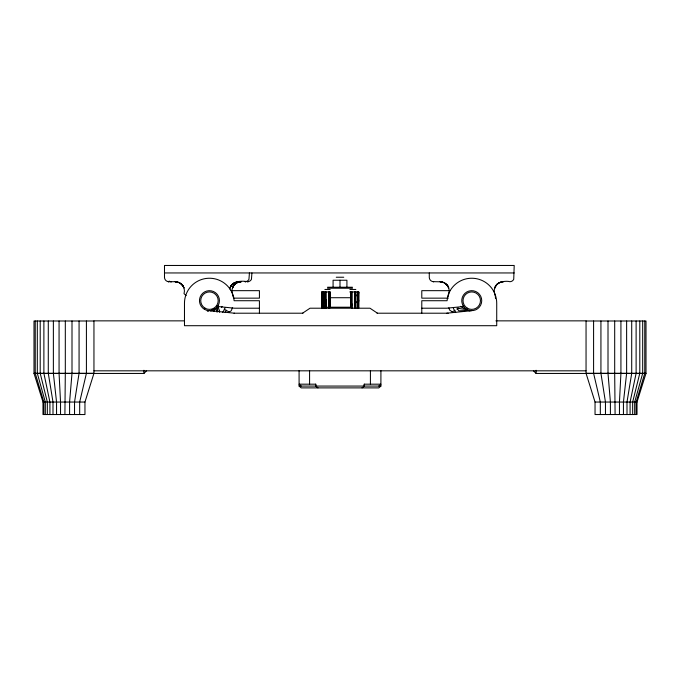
<?xml version="1.0" encoding="UTF-8"?>
<svg xmlns="http://www.w3.org/2000/svg" width="680" height="680" viewBox="0 0 680 680"><rect width="100%" height="100%" fill="white"/><g stroke="black" fill="none" stroke-linecap="round" stroke-linejoin="round"><path stroke-width="1.02" d="M355.462 291.95L355.453 308.091L355.317 291.95L355.325 306.748M328.517 291.95L328.508 308.091M323.025 291.95L323.178 308.091L323.085 291.95M330.004 293.293L330.012 291.95L330.004 306.748L329.962 293.293M357.688 291.95L357.552 308.091M322.218 293.293L322.184 291.95L322.184 308.541M358.717 293.293L358.734 291.95L358.675 308.091L358.734 291.95L349.792 291.95M65.305 373.32L64.906 414.536M326.459 308.541L326.485 300.016L326.425 302.71M323.875 308.541L323.918 291.95L323.841 293.293M322.422 308.541L322.447 300.016L322.388 302.71M357.587 291.95L357.68 308.091M358.53 291.95L358.496 308.091M357.085 291.95L356.983 308.091M350.957 291.95L350.914 306.748M354.501 291.95L354.458 308.091M322.056 308.091L321.98 291.95L321.997 308.091L321.98 291.95L330.14 291.95M350.795 293.293L350.837 291.95L350.795 306.748L350.744 293.293M358.717 301.368L358.717 300.016M322.15 302.71L322.218 301.368M322.15 305.397L322.218 304.053M323.841 302.71L323.909 301.368M356.983 295.987L357.051 294.635M356.983 302.71L357.051 301.368M620.925 373.32L619.454 402.05L619.454 414.536M71.995 373.32L69.59 402.05L69.59 414.536M626.629 373.32L623.441 402.05L623.441 414.536M364.131 386.07L364.361 384.183L364.361 386.07L362.032 387.889M79.067 373.32L74.536 402.05L74.536 414.536M631.712 373.32L627.002 402.05L627.002 414.536M214.421 311.474L214.999 308.423M216.92 311.474L217.88 306.382M636.115 373.32L630.088 402.05L630.088 414.536M448.052 296.939L448.817 293.649A9.231 9.231 0 0 0 441.558 281.834L433.024 281.648L433.644 281.699A4.378 4.378 0 0 1 429.275 277.321L429.275 272.952M86.411 373.32L79.679 402.05L79.679 414.536M639.795 373.32L632.663 402.05L632.663 414.536M642.685 373.32L634.687 402.05L634.687 414.536M644.767 373.32L636.14 402.05L636.14 414.536M229.687 288.991C231.191 281.112 241.332 280.475 247.546 281.699L248.175 281.648L247.546 281.699A4.378 4.378 0 0 0 251.447 279.31L251.923 272.952M84.957 402.05L93.951 373.32L34 373.32L42.993 402.05L42.993 414.536L84.957 414.536L84.957 402.05L42.993 402.05M637.007 402.05L646 373.32L586.049 373.32L595.042 402.05L595.042 414.536L637.007 414.536L637.007 402.05L595.042 402.05M222.02 306.416L221.552 307.564M212.976 310.862L213.724 308.95M232.976 286.764L232.475 287.938C233.682 284.274 237.362 281.656 241.222 281.699A9.248 9.248 0 0 0 233.35 286.093L232.976 286.764L234.821 284.265L236.886 282.778L241.222 281.699M495.261 286.764L495.635 286.093A9.248 9.248 0 0 1 503.506 281.69C499.656 281.656 495.966 284.274 494.76 287.938C496.383 281.308 506.625 280.636 509.838 281.699A4.378 4.378 0 0 0 513.731 279.31L514.207 265.464L164.492 265.464L164.492 277.321A4.378 4.378 0 0 0 168.861 281.699L176.638 281.699M230.477 286.764L233.639 283.22L238.723 281.699A9.248 9.248 0 0 0 230.851 286.093L229.976 287.938L231.276 285.464A10.107 8.789 88.8 0 1 232.942 283.704M210.894 311.236L212.126 309.57M213.393 311.236L215.05 309.298M218.144 305.583L217.481 306.468L234.439 308.21L259.42 308.21M218.951 311.576L219.351 311.108L218.008 306.102M93.951 320.994L34 320.994L34 373.447L143.913 373.447L146.412 370.949M378.82 386.07L380.902 384.183L364.131 384.183M380.919 370.719L380.902 386.07L378.82 387.889L301.18 387.889L299.098 386.07L299.081 370.719M302.532 313.208L310.021 308.21L369.971 308.21L377.468 313.208M455.098 310.293L453.262 311.346A2.567 2.567 0 0 1 452.055 311.686M456.926 309.23L458.762 308.176M212.287 310.624L212.772 310.462M207.808 311.024L208.309 310.964M446.76 313.208L471.818 310.649M229.143 311.686L230.358 311.389A2.499 2.499 0 0 0 231.276 310.548L231.48 310.173A24.021 24.021 0 0 0 232.356 307.802M245.055 281.699L245.675 281.648L245.055 281.699A4.378 4.378 0 0 0 248.948 279.31L249.424 272.952M164.492 272.952L514.207 272.952M336.251 277.236L343.749 277.236M327.513 287.232L352.486 287.232M327.513 288.226L352.486 288.226M324.87 289.45L330.131 289.45M349.877 289.45L355.835 289.45M231.038 290.666L259.42 290.666L259.42 298.154L233.971 298.146M450.16 290.666L421.787 290.666L421.787 298.154L448.298 298.154M321.997 293.293L321.98 291.95M325.312 293.293L325.286 291.95L325.354 308.091M330.012 297.721L349.988 297.721M327.513 307.216L352.486 307.216M421.787 308.21L446.76 308.21L463.726 306.476L463.123 305.711M234.039 313.208L302.974 313.208M377.043 313.208L448.205 313.208M184.101 320.858L93.951 320.858L93.951 373.447M495.898 320.858L586.049 320.858L586.049 373.447M586.049 320.994L646 320.994L646 373.447L536.087 373.447L533.587 370.949M93.951 370.821L586.049 370.821M315.868 384.183L299.098 384.183L301.18 386.07M299.098 386.07L380.902 386.07M171.36 281.699L170.739 281.648L171.36 281.699A4.378 4.378 0 0 1 169.175 281.112M183.736 287.436A8.857 7.65 89.8 0 0 182.639 285.473L179.529 282.778L175.194 281.699C179.053 281.656 182.733 284.282 183.94 287.938L183.065 286.101A9.724 8.381 89.2 0 0 181.577 284.282M175.194 281.699L176.757 281.834A9.231 9.231 0 0 1 184.033 293.649L186.167 295.622M452.055 311.686L449.718 310.173A23.936 23.936 0 0 1 448.842 307.802M209.525 310.649L234.439 313.208M208.242 311.024L207.238 310.879M470.024 310.964L468.061 310.462L458.745 310.811L457.087 308.193L466.208 309.57L460.437 306.34M224.264 309.23L227.936 311.346A2.567 2.567 0 0 0 229.143 311.686M317.968 387.889L315.639 386.07L315.639 384.183L315.868 386.07M448.528 287.436C447.177 284.027 443.64 281.664 439.977 281.699L444.312 282.778L447.423 285.464A8.857 7.65 89.8 0 1 448.519 287.436L448.723 287.938L447.848 286.101A9.724 8.381 89.2 0 0 446.361 284.282M35.233 373.32L43.852 402.05L43.852 414.536M37.315 373.32L45.313 402.05L45.313 414.536M40.205 373.32L47.336 402.05L47.336 414.536M593.589 373.32L600.321 402.05L600.321 414.536M495.236 296.115L494.666 293.649A9.29 9.29 0 0 1 494.471 288.991L496.06 285.464A10.107 8.789 88.8 0 1 497.726 283.704M233.147 296.939L232.381 293.649A9.29 9.29 0 0 1 232.177 288.991L233.767 285.464A10.107 8.789 88.8 0 1 235.441 283.704M43.886 373.32L49.912 402.05L49.912 414.536M48.288 373.32L52.998 402.05L52.998 414.536M600.933 373.32L605.455 402.05L605.455 414.536M53.371 373.32L56.55 402.05L56.55 414.536M607.996 373.32L610.41 402.05L610.41 414.536M219.436 310.241L219.589 312.29M216.631 306.153L217.09 312.29M59.066 373.32L60.537 402.05L60.537 414.536M352.138 304.053L352.172 305.397M329.757 291.95L329.783 308.091M326.213 291.95L326.238 308.091M323.629 291.95L323.654 308.091M614.686 373.32L615.094 414.536M325.278 306.748L325.261 305.397L325.261 308.423M352.155 308.541L352.197 291.95M325.252 291.95L325.278 308.091M644.767 320.994L644.767 373.447M642.685 320.994L642.685 373.447M639.795 320.994L639.795 373.447M636.115 320.994L636.115 373.447M631.712 320.994L631.712 373.447M626.629 320.994L626.629 373.447M620.925 320.994L620.925 373.447M614.694 320.994L614.694 373.447M608.005 320.994L608.005 373.447M600.933 320.994L600.933 373.447M593.589 320.994L593.589 373.447M536.087 370.277L536.087 373.447M421.787 313.208L421.787 300.721L447.091 300.721L447.61 296.752A24.982 24.982 0 0 1 496.723 303.221L496.723 325.703L184.475 325.703L184.475 303.221A24.982 24.982 0 0 1 233.588 296.752L234.107 300.721L259.42 300.721L259.42 313.208M370.421 370.719L370.421 384.183M346.919 287.232L346.919 280.236L333.081 280.236L333.081 287.232M340 280.236L340 287.232M309.578 370.719L309.578 384.183M143.913 370.277L143.913 373.447M86.411 320.994L86.411 373.447M79.067 320.994L79.067 373.447M72.003 320.994L72.003 373.447M65.314 320.994L65.314 373.447M59.066 320.994L59.066 373.447M53.371 320.994L53.371 373.447M48.288 320.994L48.288 373.447M43.886 320.994L43.886 373.447M40.205 320.994L40.205 373.447M37.315 320.994L37.315 373.447M35.233 320.994L35.233 373.447M225.003 308.057A19.61 19.61 0 0 1 222.641 312.366M455.693 312.366A19.61 19.61 0 0 1 453.331 308.057M226.457 310.284A19.61 19.61 0 0 1 225.139 312.366M495.346 296.964A23.936 23.936 0 0 1 495.55 298.63M168.861 281.699L168.24 281.648L168.861 281.699M466.684 309.273A9.996 9.996 0 0 0 481.738 300.73A9.996 9.996 0 0 0 466.812 291.966A9.996 9.996 0 0 0 466.684 309.273M204.399 309.273A9.996 9.996 0 0 0 219.445 300.73A9.996 9.996 0 0 0 204.527 291.966A9.996 9.996 0 0 0 204.399 309.273M205.037 308.185A8.729 8.729 0 0 0 218.186 300.713A8.729 8.729 0 0 0 205.147 293.063A8.729 8.729 0 0 0 205.037 308.185M467.321 308.185A8.729 8.729 0 0 0 480.471 300.713A8.729 8.729 0 0 0 467.432 293.063A8.729 8.729 0 0 0 467.321 308.185"/></g></svg>
